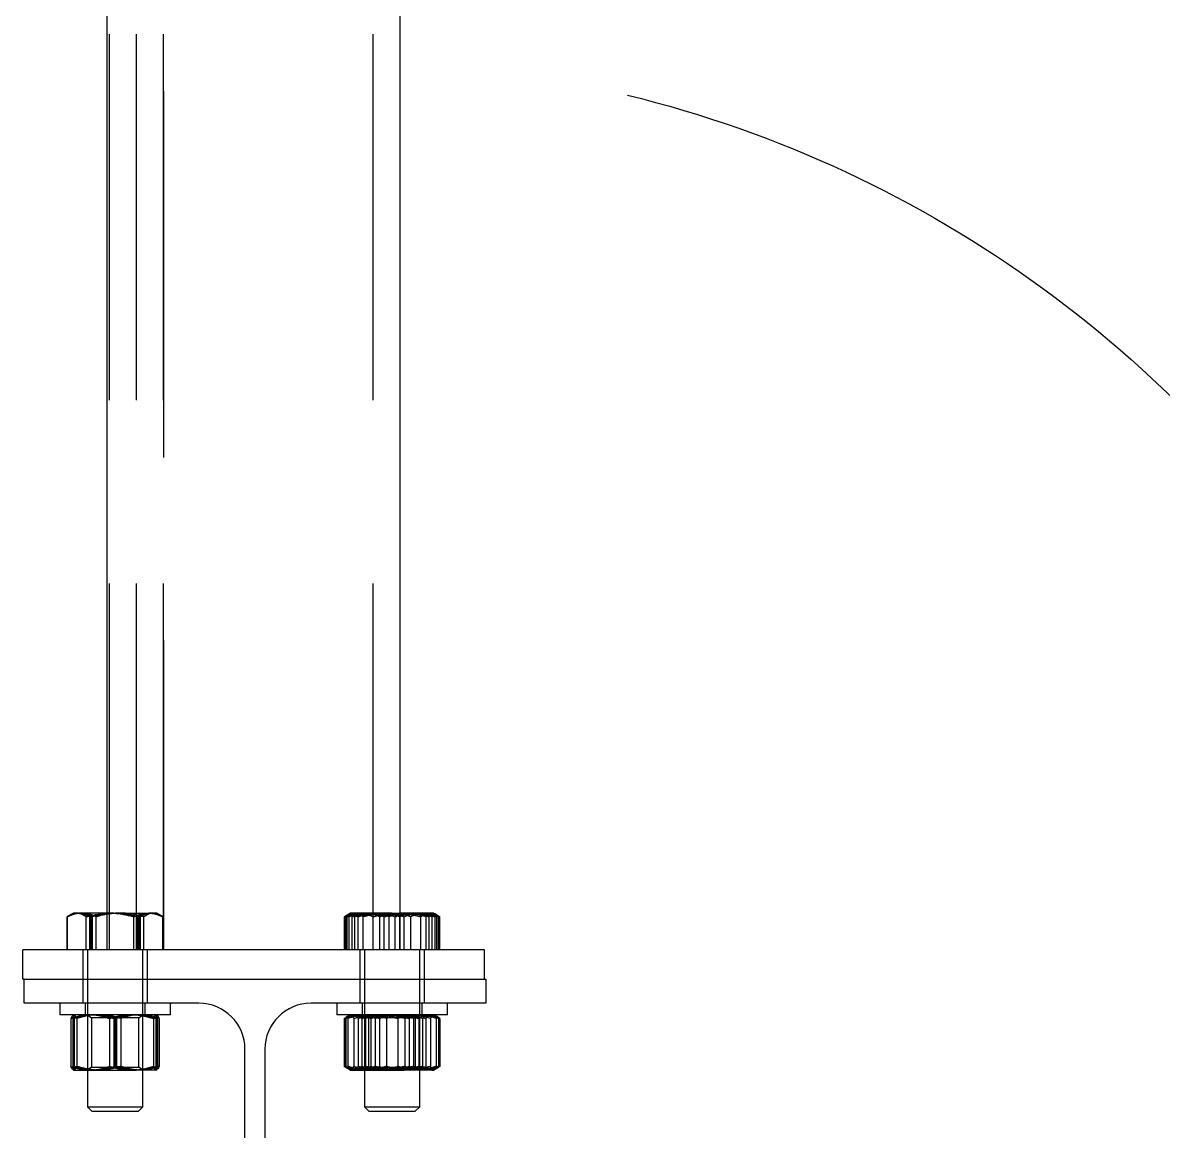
# Model space of a CAD drawing. Header units: metres. Extents: x 0 to 21025, y 0 to 14850.
# Drawn here: x 2383.8 to 2630.9, y 11659.7 to 11899.9 of the extents above; entities that cross this region are included whole.
import ezdxf

# ---------------------------------------------------------------- set-up
doc = ezdxf.new("R2010")
doc.units = ezdxf.units.M
doc.header["$LTSCALE"] = 25
doc.linetypes.add('HIDDEN2', pattern=[4.7625, 3.175, -1.5875])
doc.linetypes.add('PHANTOM', pattern=[63.5, 31.75, -6.35, 6.35, -6.35, 6.35, -6.35])
for name, color, linetype in [('SL1', 8, 'Continuous'), ('SL4', 4, 'Continuous'), ('SRE', 2, 'PHANTOM'), ('ST1', 7, 'HIDDEN2')]:
    doc.layers.add(name, color=color, linetype=linetype)

msp = doc.modelspace()

# ---------------------------------------------------------------- linework, layer by layer
at = {"layer": 'SL1'}
for p, q in [((2384.087, 11687.451), (2384.087, 11692.681)), ((2384.087, 11692.681), (2484.087, 11692.681)), ((2484.087, 11692.681), (2484.087, 11687.451)), ((2421.937, 11687.451), (2384.087, 11687.451)), ((2484.087, 11687.451), (2446.237, 11687.451)), ((2431.937, 11507.911), (2431.937, 11677.451)), ((2436.237, 11677.451), (2436.237, 11507.911))]:
    msp.add_line(p, q, dxfattribs=at)
for centre, start, end in [((2421.937, 11677.451), 0, 90), ((2446.237, 11677.451), 90, 180)]:
    msp.add_arc(centre, 10, start, end, dxfattribs=at)
at = {"layer": 'SL4'}
for p, q in [((2402.052, 11706.981), (2402.052, 13042.681)), ((2465.552, 11706.981), (2465.552, 13042.681)), ((2393.409, 11699.031), (2393.409, 11706.177)), ((2393.414, 11699.031), (2393.414, 11706.177)), ((2393.575, 11706.273), (2393.494, 11706.226)), ((2394.802, 11706.981), (2393.575, 11706.273)), ((2395.874, 11706.981), (2394.802, 11706.981)), ((2403.528, 11706.981), (2395.874, 11706.981)), ((2398.335, 11699.031), (2398.335, 11706.177)), ((2403.528, 11706.981), (2411.456, 11706.981)), ((2408.722, 11699.031), (2408.722, 11706.177)), ((2412.802, 11706.981), (2411.456, 11706.981)), ((2414.028, 11706.273), (2412.802, 11706.981)), ((2414.189, 11706.177), (2414.02, 11706.259)), ((2414.189, 11699.031), (2414.189, 11706.177)), ((2453.776, 11699.031), (2453.776, 11706.177)), ((2454.802, 11706.981), (2454.486, 11706.799)), ((2455.098, 11706.981), (2454.802, 11706.981)), ((2461.433, 11706.981), (2455.098, 11706.981)), ((2456.42, 11699.031), (2456.42, 11706.177)), ((2461.433, 11706.981), (2470.137, 11706.981)), ((2466.446, 11699.031), (2466.446, 11706.177)), ((2472.802, 11706.981), (2470.137, 11706.981)), ((2473.117, 11706.799), (2472.802, 11706.981)), ((2473.604, 11706.518), (2473.117, 11706.799)), ((2473.588, 11706.492), (2474.119, 11706.177)), ((2473.827, 11699.031), (2473.827, 11706.177)), ((2474.119, 11699.031), (2474.119, 11706.177)), ((2383.802, 11692.681), (2383.802, 11699.031)), ((2483.802, 11699.031), (2383.802, 11699.031)), ((2483.802, 11692.681), (2483.802, 11699.031)), ((2384.087, 11692.681), (2383.802, 11692.681)), ((2391.802, 11687.451), (2391.802, 11684.951)), ((2415.802, 11684.951), (2415.802, 11687.451)), ((2451.802, 11687.451), (2451.802, 11684.951)), ((2475.802, 11684.951), (2475.802, 11687.451)), ((2403.437, 11684.951), (2391.802, 11684.951)), ((2394.242, 11684.147), (2394.637, 11684.26)), ((2394.242, 11684.147), (2394.242, 11673.755)), ((2394.648, 11684.147), (2394.648, 11673.755)), ((2394.802, 11684.951), (2394.797, 11684.949)), ((2415.802, 11684.951), (2403.437, 11684.951)), ((2403.486, 11684.147), (2403.486, 11673.755)), ((2412.64, 11684.147), (2412.64, 11673.755)), ((2412.806, 11684.949), (2412.802, 11684.951)), ((2412.955, 11684.147), (2412.955, 11673.755)), ((2413.361, 11684.147), (2413.361, 11673.755)), ((2460.643, 11684.951), (2451.802, 11684.951)), ((2453.781, 11684.302), (2453.431, 11684.147)), ((2453.431, 11684.147), (2453.603, 11684.218)), ((2453.431, 11684.147), (2453.431, 11673.755)), ((2454.482, 11684.691), (2453.751, 11684.147)), ((2453.751, 11684.147), (2453.751, 11673.755)), ((2454.473, 11684.761), (2453.759, 11684.349)), ((2454.802, 11684.951), (2454.473, 11684.761)), ((2475.802, 11684.951), (2460.643, 11684.951)), ((2461.066, 11684.147), (2461.066, 11673.755)), ((2471.117, 11684.147), (2471.117, 11673.755)), ((2473.131, 11684.761), (2472.802, 11684.951)), ((2473.844, 11684.349), (2473.131, 11684.761)), ((2474.173, 11684.147), (2473.822, 11684.353)), ((2473.852, 11684.147), (2473.852, 11673.755)), ((2474.173, 11684.147), (2474.173, 11673.755)), ((2394.242, 11673.755), (2394.637, 11673.642)), ((2453.431, 11673.755), (2453.603, 11673.684)), ((2453.781, 11673.601), (2453.431, 11673.755)), ((2454.482, 11673.212), (2453.751, 11673.755)), ((2453.759, 11673.553), (2454.473, 11673.141)), ((2473.131, 11673.141), (2473.844, 11673.553)), ((2474.173, 11673.755), (2473.822, 11673.55)), ((2394.797, 11672.954), (2394.802, 11672.951)), ((2394.806, 11672.951), (2399.067, 11672.951)), ((2397.802, 11672.951), (2397.802, 11664.995)), ((2399.067, 11672.951), (2408.063, 11672.951)), ((2412.797, 11672.951), (2408.063, 11672.951)), ((2409.802, 11664.995), (2409.802, 11672.951)), ((2412.802, 11672.951), (2412.806, 11672.954)), ((2454.473, 11673.141), (2454.802, 11672.951)), ((2454.802, 11672.951), (2457.409, 11672.951)), ((2457.409, 11672.951), (2466.091, 11672.951)), ((2457.802, 11672.951), (2457.802, 11664.995)), ((2472.484, 11672.951), (2466.091, 11672.951)), ((2469.802, 11664.995), (2469.802, 11672.951)), ((2472.484, 11672.951), (2472.802, 11672.951)), ((2472.802, 11672.951), (2473.131, 11673.141)), ((2397.802, 11664.995), (2398.766, 11664.031)), ((2397.802, 11664.995), (2403.619, 11664.995)), ((2398.766, 11664.031), (2403.649, 11664.031)), ((2403.619, 11664.995), (2409.802, 11664.995)), ((2403.649, 11664.031), (2408.838, 11664.031)), ((2408.838, 11664.031), (2409.802, 11664.995)), ((2457.802, 11664.995), (2458.766, 11664.031)), ((2457.802, 11664.995), (2462.222, 11664.995)), ((2458.766, 11664.031), (2462.476, 11664.031)), ((2462.222, 11664.995), (2469.802, 11664.995)), ((2462.476, 11664.031), (2468.838, 11664.031)), ((2468.838, 11664.031), (2469.802, 11664.995))]:
    msp.add_line(p, q, dxfattribs=at)
for points, knots in [([(2393.583, 11706.259), (2393.927, 11706.45), (2394.678, 11706.868), (2395.454, 11706.941), (2395.874, 11706.981)], [0, 0, 0, 0, 0.4577152, 1, 1, 1, 1]), ([(2395.874, 11706.981), (2395.933, 11706.98), (2396.374, 11706.973), (2397.207, 11706.797), (2397.956, 11706.385), (2398.335, 11706.177)], [0, 0, 0, 0, 0.07009, 0.5307844, 1, 1, 1, 1]), ([(2398.335, 11706.177), (2398.666, 11706.271), (2400.357, 11706.746), (2402.115, 11706.876), (2403.528, 11706.981)], [0, 0, 0, 0, 0.1963527, 1, 1, 1, 1]), ([(2403.528, 11706.981), (2403.915, 11706.973), (2405.673, 11706.937), (2407.386, 11706.51), (2408.722, 11706.177)], [0, 0, 0, 0, 0.2203639, 1, 1, 1, 1]), ([(2408.722, 11706.177), (2409.166, 11706.402), (2410.062, 11706.855), (2410.988, 11706.939), (2411.456, 11706.981)], [0, 0, 0, 0, 0.495458, 1, 1, 1, 1]), ([(2411.456, 11706.981), (2411.52, 11706.98), (2412.011, 11706.973), (2412.936, 11706.797), (2413.769, 11706.385), (2414.189, 11706.177)], [0, 0, 0, 0, 0.07009, 0.5307844, 1, 1, 1, 1]), ([(2453.776, 11706.177), (2453.991, 11706.402), (2454.424, 11706.855), (2454.872, 11706.939), (2455.098, 11706.981)], [0, 0, 0, 0, 0.495458, 1, 1, 1, 1]), ([(2455.098, 11706.981), (2455.129, 11706.98), (2455.366, 11706.973), (2455.814, 11706.797), (2456.217, 11706.385), (2456.42, 11706.177)], [0, 0, 0, 0, 0.07009, 0.5307844, 1, 1, 1, 1]), ([(2456.42, 11706.177), (2456.74, 11706.271), (2458.372, 11706.746), (2460.069, 11706.876), (2461.433, 11706.981)], [0, 0, 0, 0, 0.1963527, 1, 1, 1, 1]), ([(2461.433, 11706.981), (2461.806, 11706.973), (2463.502, 11706.937), (2465.156, 11706.51), (2466.446, 11706.177)], [0, 0, 0, 0, 0.2203639, 1, 1, 1, 1]), ([(2466.446, 11706.177), (2467.045, 11706.402), (2468.255, 11706.855), (2469.505, 11706.939), (2470.137, 11706.981)], [0, 0, 0, 0, 0.495458, 1, 1, 1, 1]), ([(2470.137, 11706.981), (2470.224, 11706.98), (2470.887, 11706.973), (2472.136, 11706.797), (2473.26, 11706.385), (2473.827, 11706.177)], [0, 0, 0, 0, 0.07009, 0.5307844, 1, 1, 1, 1]), ([(2473.827, 11706.177), (2473.614, 11706.427), (2473.377, 11706.703), (2473.132, 11706.777), (2473.108, 11706.784)], [0, 0, 0, 0, 0.9023039, 1, 1, 1, 1]), ([(2394.737, 11684.903), (2394.724, 11684.898), (2394.556, 11684.843), (2394.393, 11684.481), (2394.242, 11684.147)], [0, 0, 0, 0, 0.0799784, 1, 1, 1, 1]), ([(2394.648, 11684.147), (2395.366, 11684.372), (2396.814, 11684.825), (2398.311, 11684.909), (2399.067, 11684.951)], [0, 0, 0, 0, 0.495458, 1, 1, 1, 1]), ([(2394.798, 11684.939), (2394.786, 11684.928), (2394.735, 11684.881), (2394.686, 11684.467), (2394.648, 11684.147)], [0, 0, 0, 0, 0.2286531, 1, 1, 1, 1]), ([(2399.067, 11684.951), (2399.172, 11684.95), (2399.965, 11684.943), (2401.461, 11684.767), (2402.807, 11684.355), (2403.486, 11684.147)], [0, 0, 0, 0, 0.07009, 0.5307844, 1, 1, 1, 1]), ([(2403.486, 11684.147), (2404.229, 11684.372), (2405.729, 11684.825), (2407.28, 11684.909), (2408.063, 11684.951)], [0, 0, 0, 0, 0.49545796, 1, 1, 1, 1]), ([(2408.063, 11684.951), (2408.171, 11684.95), (2408.993, 11684.943), (2410.542, 11684.767), (2411.936, 11684.355), (2412.64, 11684.147)], [0, 0, 0, 0, 0.07009, 0.5307844, 1, 1, 1, 1]), ([(2412.797, 11684.951), (2412.783, 11684.939), (2412.73, 11684.895), (2412.678, 11684.463), (2412.64, 11684.147)], [0, 0, 0, 0, 0.2686336, 1, 1, 1, 1]), ([(2412.955, 11684.147), (2412.942, 11684.269), (2412.893, 11684.718), (2412.843, 11684.834), (2412.806, 11684.919)], [0, 0, 0, 0, 0.2715694, 1, 1, 1, 1]), ([(2413.361, 11684.147), (2413.309, 11684.271), (2413.147, 11684.651), (2412.979, 11684.753), (2412.866, 11684.823)], [0, 0, 0, 0, 0.3244717, 1, 1, 1, 1]), ([(2453.751, 11684.147), (2454.345, 11684.372), (2455.544, 11684.825), (2456.783, 11684.909), (2457.409, 11684.951)], [0, 0, 0, 0, 0.49545796, 1, 1, 1, 1]), ([(2457.409, 11684.951), (2457.495, 11684.95), (2458.152, 11684.943), (2459.39, 11684.767), (2460.504, 11684.355), (2461.066, 11684.147)], [0, 0, 0, 0, 0.07009, 0.5307844, 1, 1, 1, 1]), ([(2461.066, 11684.147), (2461.882, 11684.372), (2463.529, 11684.825), (2465.232, 11684.909), (2466.091, 11684.951)], [0, 0, 0, 0, 0.495458, 1, 1, 1, 1]), ([(2466.091, 11684.951), (2466.21, 11684.95), (2467.112, 11684.943), (2468.813, 11684.767), (2470.344, 11684.355), (2471.117, 11684.147)], [0, 0, 0, 0, 0.07009, 0.5307844, 1, 1, 1, 1]), ([(2472.484, 11684.951), (2472.36, 11684.939), (2471.897, 11684.895), (2471.446, 11684.463), (2471.117, 11684.147)], [0, 0, 0, 0, 0.2686336, 1, 1, 1, 1]), ([(2473.852, 11684.147), (2473.738, 11684.275), (2473.499, 11684.542), (2473.252, 11684.621), (2473.124, 11684.662)], [0, 0, 0, 0, 0.4808255, 1, 1, 1, 1]), ([(2394.736, 11673), (2394.723, 11673.005), (2394.556, 11673.059), (2394.393, 11673.421), (2394.242, 11673.755)], [0, 0, 0, 0, 0.07786582, 1, 1, 1, 1]), ([(2394.648, 11673.755), (2395.366, 11673.53), (2396.814, 11673.077), (2398.311, 11672.993), (2399.067, 11672.951)], [0, 0, 0, 0, 0.495458, 1, 1, 1, 1]), ([(2394.806, 11672.951), (2394.791, 11672.963), (2394.738, 11673.008), (2394.686, 11673.439), (2394.648, 11673.755)], [0, 0, 0, 0, 0.2686336, 1, 1, 1, 1]), ([(2399.067, 11672.951), (2399.172, 11672.952), (2399.965, 11672.959), (2401.461, 11673.135), (2402.807, 11673.547), (2403.486, 11673.755)], [0, 0, 0, 0, 0.07009, 0.5307844, 1, 1, 1, 1]), ([(2403.486, 11673.755), (2404.229, 11673.53), (2405.729, 11673.077), (2407.28, 11672.993), (2408.063, 11672.951)], [0, 0, 0, 0, 0.495458, 1, 1, 1, 1]), ([(2408.063, 11672.951), (2408.171, 11672.952), (2408.993, 11672.959), (2410.542, 11673.135), (2411.936, 11673.547), (2412.64, 11673.755)], [0, 0, 0, 0, 0.07009, 0.5307844, 1, 1, 1, 1]), ([(2412.797, 11672.951), (2412.783, 11672.963), (2412.73, 11673.008), (2412.678, 11673.439), (2412.64, 11673.755)], [0, 0, 0, 0, 0.2686336, 1, 1, 1, 1]), ([(2412.955, 11673.755), (2412.942, 11673.634), (2412.891, 11673.163), (2412.837, 11673.041), (2412.797, 11672.951)], [0, 0, 0, 0, 0.2575513, 1, 1, 1, 1]), ([(2413.361, 11673.755), (2413.309, 11673.632), (2413.147, 11673.251), (2412.978, 11673.148), (2412.865, 11673.078)], [0, 0, 0, 0, 0.3235174, 1, 1, 1, 1]), ([(2453.751, 11673.755), (2454.345, 11673.53), (2455.544, 11673.077), (2456.783, 11672.993), (2457.409, 11672.951)], [0, 0, 0, 0, 0.495458, 1, 1, 1, 1]), ([(2457.409, 11672.951), (2457.495, 11672.952), (2458.152, 11672.959), (2459.39, 11673.135), (2460.504, 11673.547), (2461.066, 11673.755)], [0, 0, 0, 0, 0.07009, 0.5307844, 1, 1, 1, 1]), ([(2461.066, 11673.755), (2461.882, 11673.53), (2463.529, 11673.077), (2465.232, 11672.993), (2466.091, 11672.951)], [0, 0, 0, 0, 0.495458, 1, 1, 1, 1]), ([(2466.091, 11672.951), (2466.21, 11672.952), (2467.112, 11672.959), (2468.813, 11673.135), (2470.344, 11673.547), (2471.117, 11673.755)], [0, 0, 0, 0, 0.07009, 0.5307844, 1, 1, 1, 1]), ([(2472.484, 11672.951), (2472.36, 11672.963), (2471.897, 11673.008), (2471.446, 11673.439), (2471.117, 11673.755)], [0, 0, 0, 0, 0.2686336, 1, 1, 1, 1]), ([(2473.852, 11673.755), (2473.737, 11673.634), (2473.291, 11673.163), (2472.828, 11673.041), (2472.484, 11672.951)], [0, 0, 0, 0, 0.2575513, 1, 1, 1, 1])]:
    msp.add_open_spline(points, degree=3, knots=knots, dxfattribs=at)
at = {"layer": 'SRE'}
msp.add_circle((2453.752, 11635.144), 256.394, dxfattribs=at)
at = {"layer": 'ST1'}
for p, q in [((2414.252, 11699.031), (2414.252, 13036.331)), ((2459.702, 11699.031), (2459.702, 13036.331)), ((2408.402, 11699.031), (2408.402, 13030.481)), ((2402.552, 11699.031), (2402.552, 12979.181)), ((2414.252, 12361.331), (2414.252, 11699.031)), ((2393.494, 11706.226), (2393.409, 11706.177)), ((2393.485, 11699.031), (2393.485, 11706.177)), ((2397.562, 11699.031), (2397.562, 11706.177)), ((2398.606, 11699.031), (2398.606, 11706.177)), ((2398.881, 11699.031), (2398.881, 11706.177)), ((2399.725, 11699.031), (2399.725, 11706.177)), ((2402.052, 11699.031), (2402.052, 11706.981)), ((2404.075, 11706.981), (2403.877, 11706.956)), ((2407.879, 11699.031), (2407.879, 11706.177)), ((2408.998, 11699.031), (2408.998, 11706.177)), ((2409.269, 11706.177), (2409.07, 11706.215)), ((2409.269, 11699.031), (2409.269, 11706.177)), ((2410.042, 11699.031), (2410.042, 11706.177)), ((2411.596, 11706.981), (2411.75, 11706.978)), ((2414.194, 11706.177), (2414.028, 11706.273)), ((2414.119, 11699.031), (2414.119, 11706.177)), ((2414.194, 11699.031), (2414.194, 11706.177)), ((2453.484, 11699.031), (2453.484, 11706.177)), ((2454.486, 11706.799), (2454, 11706.518)), ((2454.079, 11699.031), (2454.079, 11706.177)), ((2454.488, 11699.031), (2454.488, 11706.177)), ((2454.82, 11706.981), (2454.92, 11706.981)), ((2455.152, 11699.031), (2455.152, 11706.177)), ((2457.895, 11706.708), (2455.761, 11706.177)), ((2455.761, 11699.031), (2455.761, 11706.177)), ((2456.972, 11706.795), (2458.099, 11706.981)), ((2457.566, 11699.031), (2457.566, 11706.177)), ((2459.719, 11699.031), (2459.719, 11706.177)), ((2461.158, 11699.031), (2461.158, 11706.177)), ((2462.12, 11699.031), (2462.12, 11706.177)), ((2463.137, 11699.031), (2463.137, 11706.177)), ((2464.466, 11699.031), (2464.466, 11706.177)), ((2465.484, 11699.031), (2465.484, 11706.177)), ((2465.552, 11699.031), (2465.552, 11706.981)), ((2467.884, 11699.031), (2467.884, 11706.177)), ((2470.037, 11699.031), (2470.037, 11706.177)), ((2471.184, 11699.031), (2471.184, 11706.177)), ((2471.842, 11699.031), (2471.842, 11706.177)), ((2472.451, 11699.031), (2472.451, 11706.177)), ((2473.108, 11706.784), (2472.506, 11706.981)), ((2473.115, 11699.031), (2473.115, 11706.177)), ((2473.524, 11699.031), (2473.524, 11706.177)), ((2396.802, 11699.031), (2396.802, 11692.681)), ((2397.802, 11699.031), (2397.802, 11672.951)), ((2409.802, 11672.951), (2409.802, 11699.031)), ((2410.802, 11692.681), (2410.802, 11699.031)), ((2456.802, 11699.031), (2456.802, 11692.681)), ((2457.802, 11699.031), (2457.802, 11672.951)), ((2469.802, 11672.951), (2469.802, 11699.031)), ((2470.802, 11692.681), (2470.802, 11699.031)), ((2396.802, 11692.681), (2396.802, 11687.451)), ((2410.802, 11687.451), (2410.802, 11692.681)), ((2456.802, 11692.681), (2456.802, 11687.451)), ((2470.802, 11687.451), (2470.802, 11692.681)), ((2397.302, 11687.451), (2397.302, 11684.951)), ((2410.302, 11684.951), (2410.302, 11687.451)), ((2457.302, 11687.451), (2457.302, 11684.951)), ((2470.302, 11684.951), (2470.302, 11687.451)), ((2394.802, 11684.147), (2394.802, 11673.755)), ((2394.964, 11684.147), (2394.964, 11673.755)), ((2395.491, 11684.147), (2395.491, 11673.755)), ((2397.802, 11684.951), (2397.802, 11684.926)), ((2409.802, 11684.926), (2397.802, 11684.926)), ((2397.802, 11684.926), (2398.702, 11684.296)), ((2408.902, 11684.296), (2398.702, 11684.296)), ((2398.702, 11684.296), (2398.702, 11673.581)), ((2402.553, 11684.147), (2402.553, 11673.755)), ((2403.802, 11684.147), (2403.802, 11673.755)), ((2404.117, 11684.147), (2404.117, 11673.755)), ((2405.051, 11684.147), (2405.051, 11673.755)), ((2408.902, 11684.296), (2409.802, 11684.926)), ((2408.902, 11673.581), (2408.902, 11684.296)), ((2409.802, 11684.926), (2409.802, 11684.951)), ((2412.112, 11684.147), (2412.112, 11673.755)), ((2412.802, 11684.147), (2412.802, 11673.755)), ((2453.546, 11684.147), (2453.546, 11673.755)), ((2454.245, 11684.147), (2454.245, 11673.755)), ((2455.488, 11684.147), (2455.488, 11673.755)), ((2456.487, 11684.147), (2456.487, 11673.755)), ((2457.217, 11684.147), (2457.217, 11673.755)), ((2469.59, 11684.926), (2457.802, 11684.926)), ((2457.802, 11684.926), (2458.702, 11684.296)), ((2458.041, 11684.147), (2458.041, 11673.755)), ((2468.902, 11684.296), (2458.702, 11684.296)), ((2458.702, 11684.296), (2458.702, 11673.581)), ((2459.191, 11684.147), (2459.191, 11673.755)), ((2460.131, 11684.147), (2460.131, 11673.755)), ((2462.559, 11684.147), (2462.559, 11673.755)), ((2465.045, 11684.147), (2465.045, 11673.755)), ((2466.537, 11684.147), (2466.537, 11673.755)), ((2467.473, 11684.147), (2467.473, 11673.755)), ((2468.412, 11684.147), (2468.412, 11673.755)), ((2468.902, 11684.296), (2469.802, 11684.926)), ((2468.902, 11673.581), (2468.902, 11684.296)), ((2469.562, 11684.147), (2469.562, 11673.755)), ((2469.802, 11684.926), (2469.59, 11684.926)), ((2469.802, 11684.926), (2469.802, 11684.951)), ((2470.386, 11684.147), (2470.386, 11673.755)), ((2472.596, 11684.755), (2471.292, 11684.951)), ((2472.115, 11684.147), (2472.115, 11673.755)), ((2474.173, 11684.147), (2472.898, 11684.674)), ((2473.359, 11684.147), (2473.359, 11673.755)), ((2474.057, 11684.147), (2474.057, 11673.755)), ((2398.702, 11673.581), (2397.802, 11672.951)), ((2398.702, 11673.581), (2408.899, 11673.581)), ((2408.899, 11673.581), (2408.902, 11673.581)), ((2409.802, 11672.951), (2408.902, 11673.581)), ((2458.702, 11673.581), (2457.802, 11672.951)), ((2458.702, 11673.581), (2468.722, 11673.581)), ((2468.722, 11673.581), (2468.902, 11673.581)), ((2469.802, 11672.951), (2468.902, 11673.581)), ((2474.173, 11673.755), (2472.898, 11673.228)), ((2412.802, 11672.951), (2412.797, 11672.951)), ((2472.596, 11673.147), (2471.292, 11672.951))]:
    msp.add_line(p, q, dxfattribs=at)
for points, knots in [([(2393.409, 11706.177), (2393.831, 11706.405), (2394.595, 11706.819), (2395.384, 11706.9), (2395.738, 11706.936)], [0, 0, 0, 0, 0.5521706, 1, 1, 1, 1]), ([(2396.148, 11706.981), (2396.083, 11706.98), (2395.592, 11706.973), (2394.667, 11706.797), (2393.834, 11706.385), (2393.414, 11706.177)], [0, 0, 0, 0, 0.07009003, 0.53078443, 1, 1, 1, 1]), ([(2396.605, 11706.981), (2396.531, 11706.98), (2395.971, 11706.973), (2394.915, 11706.797), (2393.964, 11706.385), (2393.485, 11706.177)], [0, 0, 0, 0, 0.07009, 0.5307844, 1, 1, 1, 1]), ([(2394.017, 11706.488), (2394.172, 11706.588), (2394.665, 11706.905), (2395.174, 11706.95), (2395.523, 11706.981)], [0, 0, 0, 0, 0.3142302, 1, 1, 1, 1]), ([(2395.523, 11706.981), (2395.571, 11706.98), (2395.937, 11706.973), (2396.627, 11706.797), (2397.248, 11706.385), (2397.562, 11706.177)], [0, 0, 0, 0, 0.07009, 0.5307844, 1, 1, 1, 1]), ([(2396.007, 11706.981), (2396.069, 11706.98), (2396.535, 11706.973), (2397.415, 11706.797), (2398.206, 11706.385), (2398.606, 11706.177)], [0, 0, 0, 0, 0.07009, 0.5307844, 1, 1, 1, 1]), ([(2398.881, 11706.177), (2398.437, 11706.402), (2397.541, 11706.855), (2396.615, 11706.939), (2396.148, 11706.981)], [0, 0, 0, 0, 0.495458, 1, 1, 1, 1]), ([(2399.725, 11706.177), (2399.218, 11706.402), (2398.195, 11706.855), (2397.138, 11706.939), (2396.605, 11706.981)], [0, 0, 0, 0, 0.495458, 1, 1, 1, 1]), ([(2397.562, 11706.177), (2397.891, 11706.271), (2399.57, 11706.746), (2401.317, 11706.876), (2402.72, 11706.981)], [0, 0, 0, 0, 0.1963527, 1, 1, 1, 1]), ([(2398.606, 11706.177), (2398.938, 11706.271), (2400.629, 11706.746), (2402.388, 11706.876), (2403.802, 11706.981)], [0, 0, 0, 0, 0.1963527, 1, 1, 1, 1]), ([(2404.883, 11706.981), (2403.48, 11706.876), (2401.734, 11706.746), (2400.054, 11706.271), (2399.725, 11706.177)], [0, 0, 0, 0, 0.8036473, 1, 1, 1, 1]), ([(2402.72, 11706.981), (2403.105, 11706.973), (2404.85, 11706.937), (2406.552, 11706.51), (2407.879, 11706.177)], [0, 0, 0, 0, 0.2203639, 1, 1, 1, 1]), ([(2403.802, 11706.981), (2404.189, 11706.973), (2405.947, 11706.937), (2407.661, 11706.51), (2408.998, 11706.177)], [0, 0, 0, 0, 0.2203639, 1, 1, 1, 1]), ([(2410.042, 11706.177), (2408.715, 11706.51), (2407.013, 11706.937), (2405.268, 11706.973), (2404.883, 11706.981)], [0, 0, 0, 0, 0.7796361, 1, 1, 1, 1]), ([(2407.879, 11706.177), (2408.385, 11706.402), (2409.408, 11706.855), (2410.465, 11706.939), (2410.999, 11706.981)], [0, 0, 0, 0, 0.495458, 1, 1, 1, 1]), ([(2408.998, 11706.177), (2409.42, 11706.403), (2410.238, 11706.841), (2411.083, 11706.924), (2411.493, 11706.964)], [0, 0, 0, 0, 0.5156792, 1, 1, 1, 1]), ([(2411.729, 11706.981), (2411.671, 11706.98), (2411.229, 11706.973), (2410.396, 11706.797), (2409.647, 11706.385), (2409.269, 11706.177)], [0, 0, 0, 0, 0.07009003, 0.53078443, 1, 1, 1, 1]), ([(2412.08, 11706.981), (2412.032, 11706.98), (2411.666, 11706.973), (2410.976, 11706.797), (2410.355, 11706.385), (2410.042, 11706.177)], [0, 0, 0, 0, 0.07009003, 0.53078443, 1, 1, 1, 1]), ([(2410.999, 11706.981), (2411.073, 11706.98), (2411.633, 11706.973), (2412.689, 11706.797), (2413.639, 11706.385), (2414.119, 11706.177)], [0, 0, 0, 0, 0.07009, 0.5307844, 1, 1, 1, 1]), ([(2413.705, 11706.412), (2413.465, 11706.542), (2412.819, 11706.892), (2412.15, 11706.947), (2411.729, 11706.981)], [0, 0, 0, 0, 0.3700256, 1, 1, 1, 1]), ([(2411.995, 11706.934), (2412.328, 11706.888), (2413.073, 11706.784), (2413.795, 11706.393), (2414.194, 11706.177)], [0, 0, 0, 0, 0.4467754, 1, 1, 1, 1]), ([(2413.586, 11706.488), (2413.431, 11706.588), (2412.939, 11706.905), (2412.429, 11706.95), (2412.08, 11706.981)], [0, 0, 0, 0, 0.3142302, 1, 1, 1, 1]), ([(2453.484, 11706.177), (2453.683, 11706.271), (2454.698, 11706.746), (2455.753, 11706.876), (2456.602, 11706.981)], [0, 0, 0, 0, 0.1963527, 1, 1, 1, 1]), ([(2455.525, 11706.981), (2455.477, 11706.98), (2455.11, 11706.973), (2454.42, 11706.797), (2453.798, 11706.385), (2453.484, 11706.177)], [0, 0, 0, 0, 0.07009, 0.5307844, 1, 1, 1, 1]), ([(2457.467, 11706.981), (2457.379, 11706.98), (2456.717, 11706.973), (2455.468, 11706.797), (2454.343, 11706.385), (2453.776, 11706.177)], [0, 0, 0, 0, 0.07009, 0.5307844, 1, 1, 1, 1]), ([(2454.92, 11706.981), (2454.9, 11706.98), (2454.749, 11706.973), (2454.465, 11706.797), (2454.209, 11706.385), (2454.079, 11706.177)], [0, 0, 0, 0, 0.07009, 0.5307844, 1, 1, 1, 1]), ([(2454.079, 11706.177), (2454.336, 11706.274), (2455.059, 11706.547), (2455.812, 11706.63), (2456.297, 11706.683)], [0, 0, 0, 0, 0.35441392, 1, 1, 1, 1]), ([(2454.488, 11706.177), (2454.542, 11706.402), (2454.651, 11706.855), (2454.763, 11706.939), (2454.82, 11706.981)], [0, 0, 0, 0, 0.495458, 1, 1, 1, 1]), ([(2458.813, 11706.981), (2458.71, 11706.98), (2457.934, 11706.973), (2456.47, 11706.797), (2455.153, 11706.385), (2454.488, 11706.177)], [0, 0, 0, 0, 0.07009, 0.5307844, 1, 1, 1, 1]), ([(2454.82, 11706.981), (2454.828, 11706.98), (2454.888, 11706.973), (2455, 11706.797), (2455.101, 11706.385), (2455.152, 11706.177)], [0, 0, 0, 0, 0.07009, 0.5307844, 1, 1, 1, 1]), ([(2455.761, 11706.177), (2455.625, 11706.402), (2455.349, 11706.855), (2455.064, 11706.939), (2454.92, 11706.981)], [0, 0, 0, 0, 0.49545796, 1, 1, 1, 1]), ([(2455.152, 11706.177), (2455.45, 11706.271), (2456.966, 11706.746), (2458.542, 11706.876), (2459.809, 11706.981)], [0, 0, 0, 0, 0.1963527, 1, 1, 1, 1]), ([(2457.566, 11706.177), (2457.235, 11706.402), (2456.566, 11706.855), (2455.874, 11706.939), (2455.525, 11706.981)], [0, 0, 0, 0, 0.495458, 1, 1, 1, 1]), ([(2456.602, 11706.981), (2456.834, 11706.973), (2457.889, 11706.937), (2458.917, 11706.51), (2459.719, 11706.177)], [0, 0, 0, 0, 0.2203639, 1, 1, 1, 1]), ([(2461.158, 11706.177), (2460.558, 11706.402), (2459.348, 11706.855), (2458.098, 11706.939), (2457.467, 11706.981)], [0, 0, 0, 0, 0.495458, 1, 1, 1, 1]), ([(2462.725, 11706.981), (2462.603, 11706.98), (2461.677, 11706.973), (2459.931, 11706.797), (2458.359, 11706.385), (2457.566, 11706.177)], [0, 0, 0, 0, 0.07009, 0.5307844, 1, 1, 1, 1]), ([(2458.099, 11706.981), (2458.399, 11706.973), (2459.759, 11706.937), (2461.086, 11706.51), (2462.12, 11706.177)], [0, 0, 0, 0, 0.2203639, 1, 1, 1, 1]), ([(2460.623, 11706.981), (2460.507, 11706.981), (2459.75, 11706.976), (2458.998, 11706.867), (2458.36, 11706.774)], [0, 0, 0, 0, 0.1521593, 1, 1, 1, 1]), ([(2463.137, 11706.177), (2462.435, 11706.402), (2461.018, 11706.855), (2459.552, 11706.939), (2458.813, 11706.981)], [0, 0, 0, 0, 0.495458, 1, 1, 1, 1]), ([(2459.719, 11706.177), (2460.557, 11706.402), (2462.248, 11706.855), (2463.996, 11706.939), (2464.878, 11706.981)], [0, 0, 0, 0, 0.495458, 1, 1, 1, 1]), ([(2459.809, 11706.981), (2460.156, 11706.973), (2461.732, 11706.937), (2463.268, 11706.51), (2464.466, 11706.177)], [0, 0, 0, 0, 0.2203639, 1, 1, 1, 1]), ([(2465.484, 11706.177), (2464.694, 11706.402), (2463.101, 11706.855), (2461.454, 11706.939), (2460.623, 11706.981)], [0, 0, 0, 0, 0.495458, 1, 1, 1, 1]), ([(2466.171, 11706.981), (2464.807, 11706.876), (2463.11, 11706.746), (2461.478, 11706.271), (2461.158, 11706.177)], [0, 0, 0, 0, 0.8036473, 1, 1, 1, 1]), ([(2462.12, 11706.177), (2462.909, 11706.402), (2464.502, 11706.855), (2466.15, 11706.939), (2466.981, 11706.981)], [0, 0, 0, 0, 0.495458, 1, 1, 1, 1]), ([(2467.884, 11706.177), (2467.046, 11706.402), (2465.355, 11706.855), (2463.607, 11706.939), (2462.725, 11706.981)], [0, 0, 0, 0, 0.495458, 1, 1, 1, 1]), ([(2467.794, 11706.981), (2466.527, 11706.876), (2464.951, 11706.746), (2463.435, 11706.271), (2463.137, 11706.177)], [0, 0, 0, 0, 0.8036473, 1, 1, 1, 1]), ([(2464.466, 11706.177), (2465.168, 11706.402), (2466.586, 11706.855), (2468.051, 11706.939), (2468.791, 11706.981)], [0, 0, 0, 0, 0.495458, 1, 1, 1, 1]), ([(2464.878, 11706.981), (2465, 11706.98), (2465.926, 11706.973), (2467.672, 11706.797), (2469.244, 11706.385), (2470.037, 11706.177)], [0, 0, 0, 0, 0.07009, 0.5307844, 1, 1, 1, 1]), ([(2469.504, 11706.981), (2468.41, 11706.876), (2467.049, 11706.746), (2465.741, 11706.271), (2465.484, 11706.177)], [0, 0, 0, 0, 0.8036473, 1, 1, 1, 1]), ([(2471.184, 11706.177), (2469.894, 11706.51), (2468.24, 11706.937), (2466.544, 11706.973), (2466.171, 11706.981)], [0, 0, 0, 0, 0.7796361, 1, 1, 1, 1]), ([(2466.981, 11706.981), (2467.096, 11706.98), (2467.969, 11706.973), (2469.614, 11706.797), (2471.095, 11706.385), (2471.842, 11706.177)], [0, 0, 0, 0, 0.07009, 0.5307844, 1, 1, 1, 1]), ([(2472.451, 11706.177), (2471.253, 11706.51), (2469.717, 11706.937), (2468.142, 11706.973), (2467.794, 11706.981)], [0, 0, 0, 0, 0.7796361, 1, 1, 1, 1]), ([(2471.002, 11706.981), (2470.153, 11706.876), (2469.098, 11706.746), (2468.083, 11706.271), (2467.884, 11706.177)], [0, 0, 0, 0, 0.8036473, 1, 1, 1, 1]), ([(2468.791, 11706.981), (2468.893, 11706.98), (2469.669, 11706.973), (2471.133, 11706.797), (2472.451, 11706.385), (2473.115, 11706.177)], [0, 0, 0, 0, 0.07009, 0.5307844, 1, 1, 1, 1]), ([(2473.524, 11706.177), (2472.49, 11706.51), (2471.164, 11706.937), (2469.804, 11706.973), (2469.504, 11706.981)], [0, 0, 0, 0, 0.7796361, 1, 1, 1, 1]), ([(2470.037, 11706.177), (2470.369, 11706.402), (2471.038, 11706.855), (2471.729, 11706.939), (2472.078, 11706.981)], [0, 0, 0, 0, 0.495458, 1, 1, 1, 1]), ([(2474.119, 11706.177), (2473.317, 11706.51), (2472.289, 11706.937), (2471.234, 11706.973), (2471.002, 11706.981)], [0, 0, 0, 0, 0.7796361, 1, 1, 1, 1]), ([(2472.506, 11706.981), (2472.474, 11706.98), (2472.237, 11706.973), (2471.789, 11706.797), (2471.387, 11706.385), (2471.184, 11706.177)], [0, 0, 0, 0, 0.07009003, 0.53078443, 1, 1, 1, 1]), ([(2471.842, 11706.177), (2471.979, 11706.402), (2472.254, 11706.855), (2472.539, 11706.939), (2472.683, 11706.981)], [0, 0, 0, 0, 0.495458, 1, 1, 1, 1]), ([(2472.078, 11706.981), (2472.127, 11706.98), (2472.493, 11706.972), (2473.004, 11706.865), (2473.45, 11706.58), (2473.588, 11706.492)], [0, 0, 0, 0, 0.095136, 0.7204552, 1, 1, 1, 1]), ([(2472.783, 11706.981), (2472.775, 11706.98), (2472.716, 11706.973), (2472.603, 11706.797), (2472.502, 11706.385), (2472.451, 11706.177)], [0, 0, 0, 0, 0.07009, 0.5307844, 1, 1, 1, 1]), ([(2472.683, 11706.981), (2472.703, 11706.98), (2472.854, 11706.973), (2473.139, 11706.797), (2473.395, 11706.385), (2473.524, 11706.177)], [0, 0, 0, 0, 0.07009, 0.5307844, 1, 1, 1, 1]), ([(2473.115, 11706.177), (2473.061, 11706.402), (2472.953, 11706.855), (2472.84, 11706.939), (2472.783, 11706.981)], [0, 0, 0, 0, 0.495458, 1, 1, 1, 1]), ([(2394.637, 11684.26), (2395.181, 11684.439), (2396.413, 11684.843), (2397.687, 11684.912), (2398.398, 11684.951)], [0, 0, 0, 0, 0.4418368, 1, 1, 1, 1]), ([(2394.802, 11684.951), (2394.802, 11684.939), (2394.802, 11684.895), (2394.802, 11684.463), (2394.802, 11684.147)], [0, 0, 0, 0, 0.2686336, 1, 1, 1, 1]), ([(2394.964, 11684.147), (2394.95, 11684.269), (2394.899, 11684.74), (2394.845, 11684.861), (2394.806, 11684.951)], [0, 0, 0, 0, 0.2575513, 1, 1, 1, 1]), ([(2395.491, 11684.147), (2395.439, 11684.269), (2395.235, 11684.74), (2395.024, 11684.861), (2394.867, 11684.951)], [0, 0, 0, 0, 0.2575513, 1, 1, 1, 1]), ([(2399.54, 11684.951), (2399.432, 11684.95), (2398.61, 11684.943), (2397.061, 11684.767), (2395.667, 11684.355), (2394.964, 11684.147)], [0, 0, 0, 0, 0.07009, 0.5307844, 1, 1, 1, 1]), ([(2400.271, 11684.951), (2400.158, 11684.95), (2399.3, 11684.943), (2397.682, 11684.767), (2396.226, 11684.355), (2395.491, 11684.147)], [0, 0, 0, 0, 0.07009, 0.5307844, 1, 1, 1, 1]), ([(2398.398, 11684.951), (2398.496, 11684.95), (2399.242, 11684.943), (2400.648, 11684.767), (2401.914, 11684.355), (2402.553, 11684.147)], [0, 0, 0, 0, 0.07009, 0.5307844, 1, 1, 1, 1]), ([(2404.117, 11684.147), (2403.374, 11684.372), (2401.874, 11684.825), (2400.323, 11684.909), (2399.54, 11684.951)], [0, 0, 0, 0, 0.495458, 1, 1, 1, 1]), ([(2405.051, 11684.147), (2404.274, 11684.372), (2402.708, 11684.825), (2401.088, 11684.909), (2400.271, 11684.951)], [0, 0, 0, 0, 0.49545796, 1, 1, 1, 1]), ([(2402.553, 11684.147), (2403.329, 11684.372), (2404.896, 11684.825), (2406.515, 11684.909), (2407.332, 11684.951)], [0, 0, 0, 0, 0.495458, 1, 1, 1, 1]), ([(2408.536, 11684.951), (2408.432, 11684.95), (2407.638, 11684.943), (2406.143, 11684.767), (2404.797, 11684.355), (2404.117, 11684.147)], [0, 0, 0, 0, 0.07009, 0.5307844, 1, 1, 1, 1]), ([(2409.206, 11684.951), (2409.107, 11684.95), (2408.361, 11684.943), (2406.955, 11684.767), (2405.689, 11684.355), (2405.051, 11684.147)], [0, 0, 0, 0, 0.07009, 0.5307844, 1, 1, 1, 1]), ([(2407.332, 11684.951), (2407.446, 11684.95), (2408.304, 11684.943), (2409.921, 11684.767), (2411.377, 11684.355), (2412.112, 11684.147)], [0, 0, 0, 0, 0.07009, 0.5307844, 1, 1, 1, 1]), ([(2412.955, 11684.147), (2412.238, 11684.372), (2410.789, 11684.825), (2409.292, 11684.909), (2408.536, 11684.951)], [0, 0, 0, 0, 0.495458, 1, 1, 1, 1]), ([(2413.361, 11684.147), (2412.686, 11684.372), (2411.324, 11684.825), (2409.916, 11684.909), (2409.206, 11684.951)], [0, 0, 0, 0, 0.495458, 1, 1, 1, 1]), ([(2412.736, 11684.951), (2412.68, 11684.939), (2412.468, 11684.895), (2412.262, 11684.463), (2412.112, 11684.147)], [0, 0, 0, 0, 0.2686336, 1, 1, 1, 1]), ([(2412.802, 11684.951), (2412.802, 11684.939), (2412.802, 11684.895), (2412.802, 11684.463), (2412.802, 11684.147)], [0, 0, 0, 0, 0.2686336, 1, 1, 1, 1]), ([(2456.839, 11684.951), (2456.539, 11684.939), (2455.425, 11684.895), (2454.34, 11684.463), (2453.546, 11684.147)], [0, 0, 0, 0, 0.2686336, 1, 1, 1, 1]), ([(2453.603, 11684.218), (2454.013, 11684.414), (2454.901, 11684.836), (2455.818, 11684.911), (2456.311, 11684.951)], [0, 0, 0, 0, 0.4630425, 1, 1, 1, 1]), ([(2455.736, 11684.951), (2455.526, 11684.941), (2454.865, 11684.909), (2454.221, 11684.548), (2453.781, 11684.302)], [0, 0, 0, 0, 0.3170082, 1, 1, 1, 1]), ([(2458.402, 11684.951), (2458.024, 11684.939), (2456.617, 11684.895), (2455.247, 11684.463), (2454.245, 11684.147)], [0, 0, 0, 0, 0.2686336, 1, 1, 1, 1]), ([(2454.866, 11684.951), (2454.881, 11684.95), (2454.993, 11684.943), (2455.203, 11684.767), (2455.392, 11684.355), (2455.488, 11684.147)], [0, 0, 0, 0, 0.07009, 0.5307844, 1, 1, 1, 1]), ([(2456.487, 11684.147), (2456.372, 11684.269), (2455.926, 11684.74), (2455.463, 11684.861), (2455.119, 11684.951)], [0, 0, 0, 0, 0.2575513, 1, 1, 1, 1]), ([(2455.382, 11684.951), (2455.425, 11684.95), (2455.755, 11684.943), (2456.376, 11684.767), (2456.935, 11684.355), (2457.217, 11684.147)], [0, 0, 0, 0, 0.07009, 0.5307844, 1, 1, 1, 1]), ([(2455.488, 11684.147), (2456.264, 11684.372), (2457.83, 11684.825), (2459.449, 11684.909), (2460.266, 11684.951)], [0, 0, 0, 0, 0.495458, 1, 1, 1, 1]), ([(2458.041, 11684.147), (2457.847, 11684.269), (2457.096, 11684.74), (2456.315, 11684.861), (2455.736, 11684.951)], [0, 0, 0, 0, 0.2575513, 1, 1, 1, 1]), ([(2456.311, 11684.951), (2456.379, 11684.95), (2456.896, 11684.943), (2457.871, 11684.767), (2458.749, 11684.355), (2459.191, 11684.147)], [0, 0, 0, 0, 0.07009, 0.5307844, 1, 1, 1, 1]), ([(2461.512, 11684.951), (2461.393, 11684.95), (2460.491, 11684.943), (2458.79, 11684.767), (2457.259, 11684.355), (2456.487, 11684.147)], [0, 0, 0, 0, 0.07009, 0.5307844, 1, 1, 1, 1]), ([(2460.131, 11684.147), (2459.854, 11684.269), (2458.781, 11684.74), (2457.666, 11684.861), (2456.839, 11684.951)], [0, 0, 0, 0, 0.2575513, 1, 1, 1, 1]), ([(2457.217, 11684.147), (2458.05, 11684.372), (2459.731, 11684.825), (2461.468, 11684.909), (2462.345, 11684.951)], [0, 0, 0, 0, 0.495458, 1, 1, 1, 1]), ([(2463.226, 11684.951), (2463.104, 11684.95), (2462.173, 11684.943), (2460.418, 11684.767), (2458.838, 11684.355), (2458.041, 11684.147)], [0, 0, 0, 0, 0.07009, 0.5307844, 1, 1, 1, 1]), ([(2462.559, 11684.147), (2462.21, 11684.269), (2460.855, 11684.74), (2459.447, 11684.861), (2458.402, 11684.951)], [0, 0, 0, 0, 0.2575513, 1, 1, 1, 1]), ([(2459.191, 11684.147), (2460.033, 11684.372), (2461.733, 11684.825), (2463.49, 11684.909), (2464.377, 11684.951)], [0, 0, 0, 0, 0.495458, 1, 1, 1, 1]), ([(2465.258, 11684.951), (2465.137, 11684.95), (2464.216, 11684.943), (2462.481, 11684.767), (2460.919, 11684.355), (2460.131, 11684.147)], [0, 0, 0, 0, 0.07009, 0.5307844, 1, 1, 1, 1]), ([(2460.266, 11684.951), (2460.38, 11684.95), (2461.237, 11684.943), (2462.855, 11684.767), (2464.31, 11684.355), (2465.045, 11684.147)], [0, 0, 0, 0, 0.07009003, 0.53078443, 1, 1, 1, 1]), ([(2466.537, 11684.147), (2465.721, 11684.372), (2464.074, 11684.825), (2462.371, 11684.909), (2461.512, 11684.951)], [0, 0, 0, 0, 0.495458, 1, 1, 1, 1]), ([(2462.345, 11684.951), (2462.466, 11684.95), (2463.387, 11684.943), (2465.122, 11684.767), (2466.684, 11684.355), (2467.473, 11684.147)], [0, 0, 0, 0, 0.07009, 0.5307844, 1, 1, 1, 1]), ([(2467.337, 11684.951), (2467.224, 11684.95), (2466.366, 11684.943), (2464.749, 11684.767), (2463.293, 11684.355), (2462.559, 11684.147)], [0, 0, 0, 0, 0.07009, 0.5307844, 1, 1, 1, 1]), ([(2468.412, 11684.147), (2467.57, 11684.372), (2465.87, 11684.825), (2464.113, 11684.909), (2463.226, 11684.951)], [0, 0, 0, 0, 0.495458, 1, 1, 1, 1]), ([(2464.377, 11684.951), (2464.5, 11684.95), (2465.431, 11684.943), (2467.186, 11684.767), (2468.765, 11684.355), (2469.562, 11684.147)], [0, 0, 0, 0, 0.07009, 0.5307844, 1, 1, 1, 1]), ([(2469.202, 11684.951), (2468.824, 11684.939), (2467.417, 11684.895), (2466.047, 11684.463), (2465.045, 11684.147)], [0, 0, 0, 0, 0.2686336, 1, 1, 1, 1]), ([(2470.386, 11684.147), (2469.553, 11684.372), (2467.872, 11684.825), (2466.135, 11684.909), (2465.258, 11684.951)], [0, 0, 0, 0, 0.495458, 1, 1, 1, 1]), ([(2470.195, 11684.951), (2470.108, 11684.95), (2469.451, 11684.943), (2468.214, 11684.767), (2467.099, 11684.355), (2466.537, 11684.147)], [0, 0, 0, 0, 0.07009, 0.5307844, 1, 1, 1, 1]), ([(2472.115, 11684.147), (2471.339, 11684.372), (2469.773, 11684.825), (2468.154, 11684.909), (2467.337, 11684.951)], [0, 0, 0, 0, 0.495458, 1, 1, 1, 1]), ([(2470.765, 11684.951), (2470.465, 11684.939), (2469.351, 11684.895), (2468.266, 11684.463), (2467.473, 11684.147)], [0, 0, 0, 0, 0.2686336, 1, 1, 1, 1]), ([(2471.292, 11684.951), (2471.224, 11684.95), (2470.707, 11684.943), (2469.732, 11684.767), (2468.855, 11684.355), (2468.412, 11684.147)], [0, 0, 0, 0, 0.07009, 0.5307844, 1, 1, 1, 1]), ([(2473.359, 11684.147), (2473.01, 11684.269), (2471.655, 11684.74), (2470.247, 11684.861), (2469.202, 11684.951)], [0, 0, 0, 0, 0.2575513, 1, 1, 1, 1]), ([(2471.868, 11684.951), (2471.658, 11684.939), (2470.878, 11684.895), (2470.118, 11684.463), (2469.562, 11684.147)], [0, 0, 0, 0, 0.2686336, 1, 1, 1, 1]), ([(2473.852, 11684.147), (2473.258, 11684.372), (2472.059, 11684.825), (2470.82, 11684.909), (2470.195, 11684.951)], [0, 0, 0, 0, 0.495458, 1, 1, 1, 1]), ([(2472.221, 11684.951), (2472.178, 11684.95), (2471.848, 11684.943), (2471.227, 11684.767), (2470.668, 11684.355), (2470.386, 11684.147)], [0, 0, 0, 0, 0.07009, 0.5307844, 1, 1, 1, 1]), ([(2473.822, 11684.353), (2473.745, 11684.399), (2473.109, 11684.784), (2472.448, 11684.873), (2471.868, 11684.951)], [0, 0, 0, 0, 0.121241, 1, 1, 1, 1]), ([(2472.737, 11684.951), (2472.722, 11684.95), (2472.611, 11684.943), (2472.4, 11684.767), (2472.211, 11684.355), (2472.115, 11684.147)], [0, 0, 0, 0, 0.07009, 0.5307844, 1, 1, 1, 1]), ([(2394.637, 11673.642), (2395.181, 11673.463), (2396.413, 11673.06), (2397.687, 11672.99), (2398.398, 11672.951)], [0, 0, 0, 0, 0.4418368, 1, 1, 1, 1]), ([(2394.802, 11672.951), (2394.802, 11672.963), (2394.802, 11673.008), (2394.802, 11673.439), (2394.802, 11673.755)], [0, 0, 0, 0, 0.2686336, 1, 1, 1, 1]), ([(2394.964, 11673.755), (2394.95, 11673.634), (2394.899, 11673.163), (2394.845, 11673.041), (2394.806, 11672.951)], [0, 0, 0, 0, 0.2575513, 1, 1, 1, 1]), ([(2395.491, 11673.755), (2395.439, 11673.634), (2395.235, 11673.163), (2395.024, 11673.041), (2394.867, 11672.951)], [0, 0, 0, 0, 0.2575513, 1, 1, 1, 1]), ([(2399.54, 11672.951), (2399.432, 11672.952), (2398.61, 11672.959), (2397.061, 11673.135), (2395.667, 11673.547), (2394.964, 11673.755)], [0, 0, 0, 0, 0.07009, 0.5307844, 1, 1, 1, 1]), ([(2400.271, 11672.951), (2400.158, 11672.952), (2399.3, 11672.959), (2397.682, 11673.135), (2396.226, 11673.547), (2395.491, 11673.755)], [0, 0, 0, 0, 0.07009, 0.5307844, 1, 1, 1, 1]), ([(2398.398, 11672.951), (2398.496, 11672.952), (2399.242, 11672.959), (2400.648, 11673.135), (2401.914, 11673.547), (2402.553, 11673.755)], [0, 0, 0, 0, 0.07009, 0.5307844, 1, 1, 1, 1]), ([(2404.117, 11673.755), (2403.374, 11673.53), (2401.874, 11673.077), (2400.323, 11672.993), (2399.54, 11672.951)], [0, 0, 0, 0, 0.495458, 1, 1, 1, 1]), ([(2405.051, 11673.755), (2404.274, 11673.53), (2402.708, 11673.077), (2401.088, 11672.993), (2400.271, 11672.951)], [0, 0, 0, 0, 0.49545796, 1, 1, 1, 1]), ([(2402.553, 11673.755), (2403.329, 11673.53), (2404.896, 11673.077), (2406.515, 11672.993), (2407.332, 11672.951)], [0, 0, 0, 0, 0.495458, 1, 1, 1, 1]), ([(2408.536, 11672.951), (2408.432, 11672.952), (2407.638, 11672.959), (2406.143, 11673.135), (2404.797, 11673.547), (2404.117, 11673.755)], [0, 0, 0, 0, 0.07009, 0.5307844, 1, 1, 1, 1]), ([(2409.206, 11672.951), (2409.107, 11672.952), (2408.361, 11672.959), (2406.955, 11673.135), (2405.689, 11673.547), (2405.051, 11673.755)], [0, 0, 0, 0, 0.07009, 0.5307844, 1, 1, 1, 1]), ([(2407.332, 11672.951), (2407.446, 11672.952), (2408.304, 11672.959), (2409.921, 11673.135), (2411.377, 11673.547), (2412.112, 11673.755)], [0, 0, 0, 0, 0.07009, 0.5307844, 1, 1, 1, 1]), ([(2412.955, 11673.755), (2412.238, 11673.53), (2410.789, 11673.077), (2409.292, 11672.993), (2408.536, 11672.951)], [0, 0, 0, 0, 0.495458, 1, 1, 1, 1]), ([(2413.361, 11673.755), (2412.686, 11673.53), (2411.324, 11673.077), (2409.916, 11672.993), (2409.206, 11672.951)], [0, 0, 0, 0, 0.495458, 1, 1, 1, 1]), ([(2412.736, 11672.951), (2412.68, 11672.963), (2412.468, 11673.008), (2412.262, 11673.439), (2412.112, 11673.755)], [0, 0, 0, 0, 0.2686336, 1, 1, 1, 1]), ([(2412.802, 11672.951), (2412.802, 11672.963), (2412.802, 11673.008), (2412.802, 11673.439), (2412.802, 11673.755)], [0, 0, 0, 0, 0.2686336, 1, 1, 1, 1]), ([(2456.839, 11672.951), (2456.539, 11672.963), (2455.425, 11673.008), (2454.34, 11673.439), (2453.546, 11673.755)], [0, 0, 0, 0, 0.2686336, 1, 1, 1, 1]), ([(2453.603, 11673.684), (2454.013, 11673.488), (2454.901, 11673.066), (2455.818, 11672.991), (2456.311, 11672.951)], [0, 0, 0, 0, 0.4630425, 1, 1, 1, 1]), ([(2455.736, 11672.951), (2455.526, 11672.961), (2454.865, 11672.994), (2454.221, 11673.354), (2453.781, 11673.601)], [0, 0, 0, 0, 0.3170082, 1, 1, 1, 1]), ([(2458.402, 11672.951), (2458.024, 11672.963), (2456.617, 11673.008), (2455.247, 11673.439), (2454.245, 11673.755)], [0, 0, 0, 0, 0.26863361, 1, 1, 1, 1]), ([(2454.866, 11672.951), (2454.881, 11672.952), (2454.993, 11672.959), (2455.203, 11673.135), (2455.392, 11673.547), (2455.488, 11673.755)], [0, 0, 0, 0, 0.07009, 0.5307844, 1, 1, 1, 1]), ([(2456.487, 11673.755), (2456.372, 11673.634), (2455.926, 11673.163), (2455.463, 11673.041), (2455.119, 11672.951)], [0, 0, 0, 0, 0.2575513, 1, 1, 1, 1]), ([(2455.382, 11672.951), (2455.425, 11672.952), (2455.755, 11672.959), (2456.376, 11673.135), (2456.935, 11673.547), (2457.217, 11673.755)], [0, 0, 0, 0, 0.07009, 0.5307844, 1, 1, 1, 1]), ([(2455.488, 11673.755), (2456.264, 11673.53), (2457.83, 11673.077), (2459.449, 11672.993), (2460.266, 11672.951)], [0, 0, 0, 0, 0.495458, 1, 1, 1, 1]), ([(2458.041, 11673.755), (2457.847, 11673.634), (2457.096, 11673.163), (2456.315, 11673.041), (2455.736, 11672.951)], [0, 0, 0, 0, 0.25755135, 1, 1, 1, 1]), ([(2456.311, 11672.951), (2456.379, 11672.952), (2456.896, 11672.959), (2457.871, 11673.135), (2458.749, 11673.547), (2459.191, 11673.755)], [0, 0, 0, 0, 0.07009, 0.5307844, 1, 1, 1, 1]), ([(2461.512, 11672.951), (2461.393, 11672.952), (2460.491, 11672.959), (2458.79, 11673.135), (2457.259, 11673.547), (2456.487, 11673.755)], [0, 0, 0, 0, 0.07009, 0.5307844, 1, 1, 1, 1]), ([(2460.131, 11673.755), (2459.854, 11673.634), (2458.781, 11673.163), (2457.666, 11673.041), (2456.839, 11672.951)], [0, 0, 0, 0, 0.2575513, 1, 1, 1, 1]), ([(2457.217, 11673.755), (2458.05, 11673.53), (2459.731, 11673.077), (2461.468, 11672.993), (2462.345, 11672.951)], [0, 0, 0, 0, 0.495458, 1, 1, 1, 1]), ([(2463.226, 11672.951), (2463.104, 11672.952), (2462.173, 11672.959), (2460.418, 11673.135), (2458.838, 11673.547), (2458.041, 11673.755)], [0, 0, 0, 0, 0.07009, 0.5307844, 1, 1, 1, 1]), ([(2462.559, 11673.755), (2462.21, 11673.634), (2460.855, 11673.163), (2459.447, 11673.041), (2458.402, 11672.951)], [0, 0, 0, 0, 0.2575513, 1, 1, 1, 1]), ([(2459.191, 11673.755), (2460.033, 11673.53), (2461.733, 11673.077), (2463.49, 11672.993), (2464.377, 11672.951)], [0, 0, 0, 0, 0.495458, 1, 1, 1, 1]), ([(2465.258, 11672.951), (2465.137, 11672.952), (2464.216, 11672.959), (2462.481, 11673.135), (2460.919, 11673.547), (2460.131, 11673.755)], [0, 0, 0, 0, 0.07009, 0.5307844, 1, 1, 1, 1]), ([(2460.266, 11672.951), (2460.38, 11672.952), (2461.237, 11672.959), (2462.855, 11673.135), (2464.31, 11673.547), (2465.045, 11673.755)], [0, 0, 0, 0, 0.07009003, 0.53078443, 1, 1, 1, 1]), ([(2466.537, 11673.755), (2465.721, 11673.53), (2464.074, 11673.077), (2462.371, 11672.993), (2461.512, 11672.951)], [0, 0, 0, 0, 0.495458, 1, 1, 1, 1]), ([(2462.345, 11672.951), (2462.466, 11672.952), (2463.387, 11672.959), (2465.122, 11673.135), (2466.684, 11673.547), (2467.473, 11673.755)], [0, 0, 0, 0, 0.07009, 0.5307844, 1, 1, 1, 1]), ([(2467.337, 11672.951), (2467.224, 11672.952), (2466.366, 11672.959), (2464.749, 11673.135), (2463.293, 11673.547), (2462.559, 11673.755)], [0, 0, 0, 0, 0.07009003, 0.53078443, 1, 1, 1, 1]), ([(2468.412, 11673.755), (2467.57, 11673.53), (2465.87, 11673.077), (2464.113, 11672.993), (2463.226, 11672.951)], [0, 0, 0, 0, 0.495458, 1, 1, 1, 1]), ([(2464.377, 11672.951), (2464.5, 11672.952), (2465.431, 11672.959), (2467.186, 11673.135), (2468.765, 11673.547), (2469.562, 11673.755)], [0, 0, 0, 0, 0.07009, 0.5307844, 1, 1, 1, 1]), ([(2469.202, 11672.951), (2468.824, 11672.963), (2467.417, 11673.008), (2466.047, 11673.439), (2465.045, 11673.755)], [0, 0, 0, 0, 0.2686336, 1, 1, 1, 1]), ([(2470.386, 11673.755), (2469.553, 11673.53), (2467.872, 11673.077), (2466.135, 11672.993), (2465.258, 11672.951)], [0, 0, 0, 0, 0.495458, 1, 1, 1, 1]), ([(2470.195, 11672.951), (2470.108, 11672.952), (2469.451, 11672.959), (2468.214, 11673.135), (2467.099, 11673.547), (2466.537, 11673.755)], [0, 0, 0, 0, 0.07009, 0.5307844, 1, 1, 1, 1]), ([(2472.115, 11673.755), (2471.339, 11673.53), (2469.773, 11673.077), (2468.154, 11672.993), (2467.337, 11672.951)], [0, 0, 0, 0, 0.495458, 1, 1, 1, 1]), ([(2470.765, 11672.951), (2470.465, 11672.963), (2469.351, 11673.008), (2468.266, 11673.439), (2467.473, 11673.755)], [0, 0, 0, 0, 0.2686336, 1, 1, 1, 1]), ([(2471.292, 11672.951), (2471.224, 11672.952), (2470.707, 11672.959), (2469.732, 11673.135), (2468.855, 11673.547), (2468.412, 11673.755)], [0, 0, 0, 0, 0.07009, 0.5307844, 1, 1, 1, 1]), ([(2473.359, 11673.755), (2473.01, 11673.634), (2471.655, 11673.163), (2470.247, 11673.041), (2469.202, 11672.951)], [0, 0, 0, 0, 0.2575513, 1, 1, 1, 1]), ([(2471.868, 11672.951), (2471.658, 11672.963), (2470.878, 11673.008), (2470.118, 11673.439), (2469.562, 11673.755)], [0, 0, 0, 0, 0.2686336, 1, 1, 1, 1]), ([(2473.852, 11673.755), (2473.258, 11673.53), (2472.059, 11673.077), (2470.82, 11672.993), (2470.195, 11672.951)], [0, 0, 0, 0, 0.49545796, 1, 1, 1, 1]), ([(2472.221, 11672.951), (2472.178, 11672.952), (2471.848, 11672.959), (2471.227, 11673.135), (2470.668, 11673.547), (2470.386, 11673.755)], [0, 0, 0, 0, 0.07009, 0.5307844, 1, 1, 1, 1]), ([(2473.822, 11673.55), (2473.745, 11673.503), (2473.109, 11673.118), (2472.448, 11673.029), (2471.868, 11672.951)], [0, 0, 0, 0, 0.121241, 1, 1, 1, 1]), ([(2472.737, 11672.951), (2472.722, 11672.952), (2472.611, 11672.959), (2472.4, 11673.135), (2472.211, 11673.547), (2472.115, 11673.755)], [0, 0, 0, 0, 0.07009, 0.5307844, 1, 1, 1, 1]), ([(2455.119, 11672.951), (2454.994, 11672.952), (2454.779, 11672.954), (2454.57, 11673.136), (2454.482, 11673.212)], [0, 0, 0, 0, 0.5799639, 1, 1, 1, 1])]:
    msp.add_open_spline(points, degree=3, knots=knots, dxfattribs=at)

doc.saveas('drawing.dxf')
